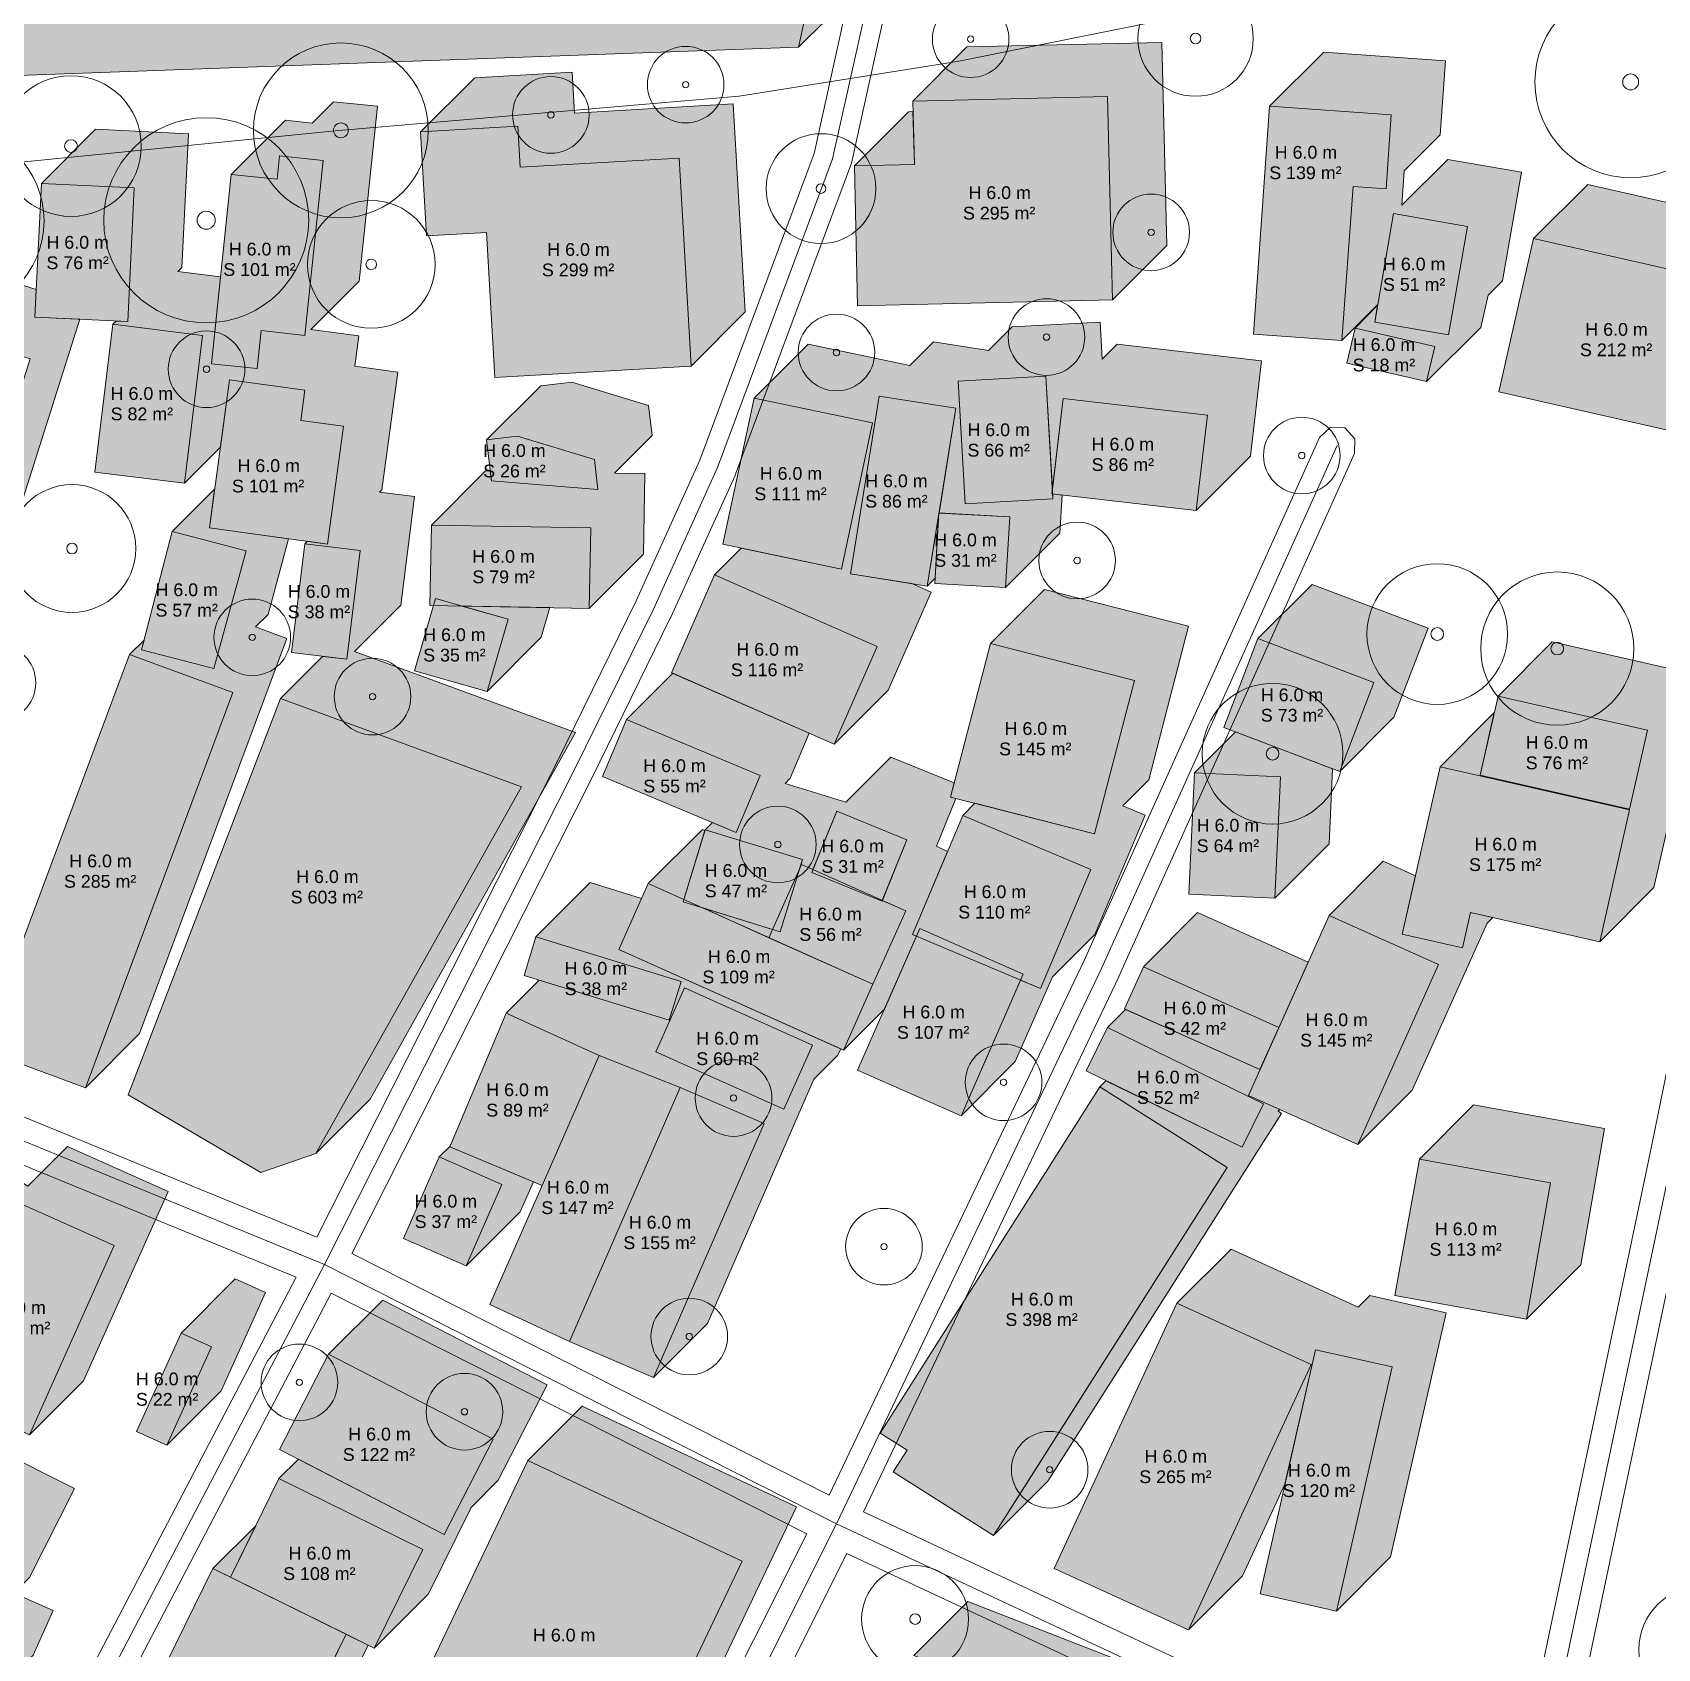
# Model space of a CAD drawing. Header units: metres. Extents: x -4 to 969, y -5 to 964.
# Drawn here: x 601.1 to 728.4, y 128.4 to 255 of the extents above; entities that cross this region are included whole.
import ezdxf

# ---------------------------------------------------------------- set-up
doc = ezdxf.new("R2010")
doc.units = ezdxf.units.M
doc.header["$MEASUREMENT"] = 0
for name, color, linetype, lineweight, true_color in [('TPX_BUILDING_AREAS_TEXT', 7, 'CONTINUOUS', 0, 0x000000), ('TPX_BUILDING_HEIGHTS_TEXT', 7, 'CONTINUOUS', 0, 0x000000), ('TPX_BUILDINGS', 7, 'CONTINUOUS', 0, 0x000000), ('TPX_BUILDINGS_HATCH', 7, 'CONTINUOUS', 0, 0xf0f0f0), ('TPX_BUILDINGS_SHADOWS_HATCH', 7, 'CONTINUOUS', 0, 0x000000), ('TPX_BUILDINGS_SHADOWS_OUTLINES', 7, 'CONTINUOUS', 0, 0x000000), ('TPX_ROADS_AXES', 7, 'CONTINUOUS', 0, 0x323232), ('TPX_ROADS_CONTOURS', 7, 'CONTINUOUS', 0, 0x646464), ('TPX_VEGETATION_TREES_INDIVIDUAL', 7, 'CONTINUOUS', 0, 0x136734), ('TPX_WATERWAYS', 7, 'CONTINUOUS', 0, 0x7aafdf)]:
    doc.layers.add(name, color=color, linetype=linetype, lineweight=lineweight, true_color=true_color)
doc.styles.add('TPX_TEXTE', font='arial.ttf')

# ---------------------------------------------------------------- blocks, each defined once
blk = doc.blocks.new('TREETR007_CR080')
at = {"layer": 'TPX_VEGETATION_TREES_INDIVIDUAL'}
for radius in [8.03, 0.708]:
    blk.add_circle((0, 0, 0.04), radius, dxfattribs=at)
blk = doc.blocks.new('TREETR003_CR030')
at = {"layer": 'TPX_VEGETATION_TREES_INDIVIDUAL'}
for radius in [3, 0.25]:
    blk.add_circle((0, 0, 0.04), radius, dxfattribs=at)
blk = doc.blocks.new('TREETR004_CR043')
at = {"layer": 'TPX_VEGETATION_TREES_INDIVIDUAL'}
for radius in [4.3, 0.375]:
    blk.add_circle((0, 0, 0.04), radius, dxfattribs=at)
blk = doc.blocks.new('TREETR006_CR075')
at = {"layer": 'TPX_VEGETATION_TREES_INDIVIDUAL'}
for radius in [7.5, 0.625]:
    blk.add_circle((0, 0, 0.04), radius, dxfattribs=at)
blk = doc.blocks.new('TREETR005_CR060')
at = {"layer": 'TPX_VEGETATION_TREES_INDIVIDUAL'}
for radius in [6, 0.5]:
    blk.add_circle((0, 0, 0.04), radius, dxfattribs=at)
blk = doc.blocks.new('TREETR006_CR073')
at = {"layer": 'TPX_VEGETATION_TREES_INDIVIDUAL'}
for radius in [7.28, 0.625]:
    blk.add_circle((0, 0, 0.04), radius, dxfattribs=at)
blk = doc.blocks.new('TREETR006_CR069')
at = {"layer": 'TPX_VEGETATION_TREES_INDIVIDUAL'}
for radius in [6.85, 0.583]:
    blk.add_circle((0, 0, 0.04), radius, dxfattribs=at)
blk = doc.blocks.new('TREETR006_CR050')
at = {"layer": 'TPX_VEGETATION_TREES_INDIVIDUAL'}
for radius in [5, 0.625]:
    blk.add_circle((0, 0, 0.04), radius, dxfattribs=at)
blk = doc.blocks.new('TREETR004_CR042')
at = {"layer": 'TPX_VEGETATION_TREES_INDIVIDUAL'}
for radius in [4.19, 0.417]:
    blk.add_circle((0, 0, 0.04), radius, dxfattribs=at)
blk = doc.blocks.new('TREETR005_CR055')
at = {"layer": 'TPX_VEGETATION_TREES_INDIVIDUAL'}
for radius in [5.51, 0.5]:
    blk.add_circle((0, 0, 0.04), radius, dxfattribs=at)
blk = doc.blocks.new('TREETR004_CR050')
at = {"layer": 'TPX_VEGETATION_TREES_INDIVIDUAL'}
for radius in [5, 0.417]:
    blk.add_circle((0, 0, 0.04), radius, dxfattribs=at)
blk = doc.blocks.new('TREETR004_CR045')
at = {"layer": 'TPX_VEGETATION_TREES_INDIVIDUAL'}
for radius in [4.52, 0.417]:
    blk.add_circle((0, 0, 0.04), radius, dxfattribs=at)

msp = doc.modelspace()

# ---------------------------------------------------------------- hatches: boundary and pattern name
at = {"layer": 'TPX_BUILDINGS_HATCH'}
for points in [[(596.68, 274.5), (596.4, 251.47), (661.14, 253.81), (664.6, 269.56), (625.21, 272.93), (596.68, 274.5)], [(670.21, 244.63), (665.51, 244.52), (665.77, 233.55), (685.73, 234.03), (685.35, 249.95), (670.08, 249.59), (670.21, 244.63)], [(698.04, 249.19), (696.77, 231.35), (703.7, 230.85), (704.57, 242.89), (707.16, 242.71), (707.57, 248.51), (698.04, 249.19)], [(639.15, 247.62), (631.53, 247.18), (632.01, 239.03), (636.69, 239.3), (637.36, 227.95), (652.73, 228.84), (651.79, 245.13), (639.34, 244.41), (639.15, 247.62)], [(616.69, 243.85), (615.16, 229.02), (618.74, 228.65), (619.05, 231.62), (622.48, 231.24), (623.91, 244.94), (620.47, 245.3), (620.29, 243.47), (616.69, 243.85)], [(601.84, 243.15), (601.31, 232.67), (608.59, 232.32), (609.11, 242.79), (601.84, 243.15)], [(707.75, 240.78), (706.27, 232.28), (712.04, 231.28), (713.53, 239.78), (707.75, 240.78)], [(718.71, 238.82), (715.99, 226.81), (732.78, 223), (735.5, 235.01), (718.71, 238.82)], [(607.43, 232.11), (606.03, 220.53), (613.05, 219.68), (614.44, 231.23), (607.43, 232.11)], [(704.73, 231.82), (704.09, 229.07), (710.32, 227.62), (710.97, 230.37), (704.73, 231.82)], [(680.52, 228.04), (673.63, 227.66), (674.18, 218.05), (681.07, 218.44), (680.52, 228.04)], [(616.57, 227.76), (614.99, 216.17), (624.25, 214.9), (625.5, 224.13), (622.15, 224.58), (622.47, 226.96), (616.57, 227.76)], [(657.66, 226.32), (655.22, 214.88), (664.5, 212.93), (666.94, 224.38), (657.66, 226.32)], [(667.46, 226.49), (665.21, 212.56), (671.22, 211.6), (673.47, 225.53), (667.46, 226.49)], [(681.86, 226.31), (680.98, 218.83), (692.28, 217.52), (693.16, 225), (681.86, 226.31)], [(639.12, 223.35), (636.7, 223.05), (637.09, 219.85), (645.43, 219.16), (645.15, 221.52), (639.12, 223.35)], [(632.38, 216.39), (632.26, 210.09), (644.75, 209.86), (644.86, 216.17), (632.38, 216.39)], [(672.12, 217.34), (671.81, 211.82), (677.36, 211.5), (677.69, 217.02), (672.12, 217.34)], [(612.07, 215.87), (609.67, 206.61), (615.35, 205.14), (617.86, 214.38), (612.07, 215.87)], [(622.47, 214.92), (621.41, 206.4), (625.75, 205.87), (626.81, 214.39), (622.47, 214.92)], [(654.55, 212.49), (651.19, 204.82), (663.93, 199.22), (667.29, 206.88), (654.55, 212.49)], [(632.69, 210.63), (631.05, 204.98), (636.75, 203.36), (638.39, 209.01), (632.69, 210.63)], [(697.12, 207.5), (694.45, 200.52), (703.53, 197.09), (706.21, 204.06), (697.12, 207.5)], [(608.73, 206.24), (597.16, 175.31), (605.28, 172.32), (616.83, 203.26), (608.73, 206.24)], [(676.17, 207.11), (673.05, 195.08), (684.33, 192.19), (687.45, 204.22), (676.17, 207.11)], [(620.57, 202.8), (608.64, 171.77), (619.01, 165.67), (623.34, 167.17), (639.44, 195.89), (620.57, 202.8)], [(715.94, 202.98), (714.53, 196.79), (726.22, 194.13), (727.63, 200.33), (715.94, 202.98)], [(647.66, 201.15), (645.78, 196.69), (656.25, 192.32), (658.13, 196.77), (647.66, 201.15)], [(711.4, 197.45), (708.42, 184.35), (713.14, 183.28), (713.77, 186.05), (723.9, 183.75), (726.23, 194.08), (711.4, 197.45)], [(692.16, 196.97), (691.71, 187.48), (698.45, 187.17), (698.89, 196.67), (692.16, 196.97)], [(664.13, 193.97), (662.17, 189.18), (667.68, 186.94), (669.62, 191.73), (664.13, 193.97)], [(674, 193.65), (670.06, 184.31), (680.1, 180.08), (684.04, 189.41), (674, 193.65)], [(653.83, 192.52), (652.09, 186.87), (659.7, 184.54), (661.44, 190.19), (653.83, 192.52)], [(661.38, 189.81), (658.81, 184.07), (666.97, 180.42), (669.54, 186.16), (661.38, 189.81)], [(649.36, 188.31), (647.06, 183.15), (664.67, 175.27), (666.97, 180.42), (649.36, 188.31)], [(670.64, 184.78), (665.76, 173.68), (673.87, 170.12), (678.74, 181.22), (670.64, 184.78)], [(702.69, 185.81), (696.38, 171.71), (704.96, 167.88), (711.28, 181.96), (702.69, 185.81)], [(640.57, 184.14), (639.64, 181.1), (651.01, 177.6), (651.95, 180.64), (640.57, 184.14)], [(688.16, 181.79), (686.68, 178.49), (697.28, 173.74), (698.76, 177.04), (688.16, 181.79)], [(652.21, 180.14), (649.97, 175.12), (659.99, 170.64), (662.24, 175.65), (652.21, 180.14)], [(638.25, 178.16), (633.82, 167.7), (641.06, 164.66), (645.52, 174.84), (638.25, 178.16)], [(685.35, 177.04), (683.67, 173.63), (695.9, 167.65), (697.57, 171.06), (685.35, 177.04)], [(641.06, 164.66), (636.97, 155.33), (643.2, 152.44), (651.86, 172.34), (645.52, 174.84), (641.06, 164.66)], [(651.86, 172.34), (643.2, 152.44), (649.77, 149.62), (658.44, 169.52), (651.86, 172.34)], [(684.75, 172.4), (667.52, 145.27), (669.64, 143.93), (668.56, 142.24), (676.42, 137.25), (694.72, 166.07), (684.75, 172.4)], [(632.99, 166.9), (630.19, 160.52), (635.1, 158.37), (637.9, 164.74), (632.99, 166.9)], [(709.77, 166.73), (707.85, 156.05), (718.16, 154.2), (720.04, 164.88), (709.77, 166.73)], [(599.65, 163.48), (593.01, 148.65), (600.89, 145.12), (607.52, 159.95), (599.65, 163.48)], [(690.77, 155.44), (681.15, 134.67), (691.68, 129.86), (701.3, 150.64), (690.77, 155.44)], [(612.77, 153.1), (609.29, 145.4), (611.67, 144.33), (615.15, 152.03), (612.77, 153.1)], [(701.64, 151.8), (697.29, 132.67), (703.27, 131.33), (707.63, 150.45), (701.64, 151.8)], [(624.32, 151.45), (620.47, 143.99), (633.37, 137.33), (637.22, 144.8), (624.32, 151.45)], [(639.94, 143.13), (629.9, 122.06), (646.68, 114.17), (656.73, 135.24), (639.94, 143.13)], [(620.44, 141.7), (616.64, 133.98), (627.9, 128.43), (631.7, 136.14), (620.44, 141.7)], [(615.27, 134.65), (609.45, 122.81), (619.87, 117.68), (625.71, 129.51), (615.27, 134.65)]]:
    msp.add_hatch(color=256, dxfattribs=at).paths.add_polyline_path(points)
at = {"layer": 'TPX_BUILDINGS_SHADOWS_HATCH'}
for points in [[(600.92, 278.74), (596.68, 274.5), (625.21, 272.93), (664.6, 269.56), (661.14, 253.81), (665.38, 258.05), (668.84, 273.81), (629.45, 277.18), (600.92, 278.74)], [(674.33, 253.83), (670.08, 249.59), (685.35, 249.95), (685.73, 234.03), (689.98, 238.27), (689.59, 254.19), (674.33, 253.83)], [(702.29, 253.43), (698.04, 249.19), (707.57, 248.51), (707.16, 242.71), (704.57, 242.89), (703.7, 230.85), (706.51, 233.66), (707.75, 240.78), (713.53, 239.78), (712.04, 231.28), (706.27, 232.28), (706.5, 233.6), (704.73, 231.82), (710.97, 230.37), (710.32, 227.62), (714.57, 231.86), (715.17, 234.4), (716.29, 235.52), (717.77, 244.02), (711.99, 245.02), (708.4, 241.43), (708.59, 244.14), (711.4, 246.96), (711.81, 252.75), (702.29, 253.43)], [(635.78, 251.42), (631.53, 247.18), (639.15, 247.62), (639.34, 244.41), (651.79, 245.13), (652.73, 228.84), (656.97, 233.08), (656.03, 249.38), (643.58, 248.65), (643.4, 251.86), (635.78, 251.42)], [(606.08, 247.39), (601.84, 243.15), (609.11, 242.79), (608.59, 232.32), (607.68, 232.36), (607.43, 232.11), (614.44, 231.23), (613.05, 219.68), (615.85, 222.48), (616.57, 227.76), (622.47, 226.96), (622.15, 224.58), (625.5, 224.13), (624.25, 214.9), (622.67, 215.12), (622.47, 214.92), (626.81, 214.39), (625.75, 205.87), (623.86, 206.1), (620.57, 202.8), (639.44, 195.89), (623.34, 167.17), (627.58, 171.41), (643.68, 200.13), (626.36, 206.48), (629.99, 210.11), (631.05, 218.63), (628.32, 218.96), (628.5, 219.14), (629.74, 228.37), (626.39, 228.82), (626.71, 231.2), (622.95, 231.71), (626.72, 235.48), (628.15, 249.19), (624.71, 249.54), (623.04, 247.87), (620.94, 248.09), (616.69, 243.85), (620.29, 243.47), (620.47, 245.3), (623.91, 244.94), (622.48, 231.24), (619.05, 231.62), (618.74, 228.65), (615.16, 229.02), (615.86, 235.83), (612.52, 236.25), (612.83, 236.56), (613.35, 247.03), (606.08, 247.39)], [(669.75, 248.76), (665.51, 244.52), (670.21, 244.63), (670.1, 248.77), (669.75, 248.76)], [(722.96, 243.06), (718.71, 238.82), (735.5, 235.01), (732.78, 223), (737.02, 227.25), (739.74, 239.25), (722.96, 243.06)], [(582.2, 240.86), (577.96, 236.62), (600.96, 229.41), (587.07, 185.65), (591.31, 189.89), (604.84, 232.5), (601.31, 232.67), (601.42, 234.84), (582.2, 240.86)], [(656.64, 214.58), (654.55, 212.49), (667.29, 206.88), (663.93, 199.22), (668.17, 203.46), (671.53, 211.13), (670.01, 211.8), (665.21, 212.56), (667.46, 226.49), (673.47, 225.53), (672.15, 217.33), (677.69, 217.02), (677.36, 211.5), (681.61, 215.74), (681.78, 218.74), (681.05, 218.82), (681.07, 218.44), (674.18, 218.05), (673.63, 227.66), (680.52, 228.04), (681.02, 219.21), (681.86, 226.31), (693.16, 225), (692.28, 217.52), (696.53, 221.77), (697.4, 229.25), (686.1, 230.55), (684.93, 229.38), (684.76, 232.28), (677.87, 231.9), (676.02, 230.05), (671.7, 230.73), (669.86, 228.89), (661.9, 230.56), (657.66, 226.32), (666.94, 224.38), (664.5, 212.93), (656.64, 214.58)], [(636.62, 220.64), (632.38, 216.39), (644.86, 216.17), (644.75, 209.86), (648.99, 214.1), (649.1, 220.42), (646.73, 220.46), (649.67, 223.4), (649.39, 225.76), (643.37, 227.59), (640.95, 227.29), (636.7, 223.05), (639.12, 223.35), (645.15, 221.52), (645.43, 219.16), (637.09, 219.85), (636.99, 220.63), (636.62, 220.64)], [(607.18, 177.42), (605.28, 172.32), (609.52, 176.56), (621.07, 207.5), (618.61, 208.41), (619.59, 209.39), (621.2, 215.32), (614.99, 216.17), (615.4, 219.2), (612.07, 215.87), (617.86, 214.38), (615.35, 205.14), (609.67, 206.61), (609.87, 207.38), (608.73, 206.24), (616.83, 203.26), (607.18, 177.42)], [(672, 216.4), (671.22, 211.6), (671.83, 212.22), (672.11, 217.13), (672, 216.4)], [(676.12, 175.24), (673.87, 170.12), (678.11, 174.37), (681.03, 181.01), (684.35, 184.32), (688.28, 193.66), (686.53, 194.4), (688.57, 196.43), (691.69, 208.46), (680.41, 211.35), (676.17, 207.11), (687.45, 204.22), (684.33, 192.19), (674.94, 194.6), (674, 193.65), (684.04, 189.41), (680.1, 180.08), (678.53, 180.74), (676.12, 175.24)], [(701.36, 211.74), (697.12, 207.5), (706.21, 204.06), (703.53, 197.09), (707.78, 201.33), (710.45, 208.31), (701.36, 211.74)], [(635.53, 210.03), (634.76, 210.04), (638.39, 209.01), (636.75, 203.36), (640.99, 207.6), (641.66, 209.92), (635.53, 210.03)], [(715.64, 201.7), (711.4, 197.45), (726.23, 194.08), (723.9, 183.75), (728.14, 188), (730.48, 198.32), (730.42, 198.33), (730.46, 198.38), (731.87, 204.57), (720.18, 207.23), (715.94, 202.98), (727.63, 200.33), (726.22, 194.13), (714.53, 196.79), (715.64, 201.7), (715.64, 201.7)], [(651.29, 204.78), (647.66, 201.15), (658.13, 196.77), (656.25, 192.32), (654.4, 193.09), (653.83, 192.52), (661.44, 190.19), (661.19, 189.37), (661.38, 189.81), (662.27, 189.42), (664.13, 193.97), (669.62, 191.73), (667.7, 186.98), (669.54, 186.16), (666.97, 180.42), (664.67, 175.27), (667.87, 178.48), (670.38, 184.18), (670.06, 184.31), (672.81, 190.83), (671.94, 191.23), (673.46, 194.97), (673.05, 195.08), (673.34, 196.19), (668.37, 198.21), (664.85, 194.69), (660.08, 196.15), (660.49, 196.56), (661.98, 200.08), (651.29, 204.78)], [(695.36, 200.18), (692.16, 196.97), (698.89, 196.67), (698.45, 187.17), (702.69, 191.41), (702.97, 197.3), (695.36, 200.18)], [(653.61, 192.55), (649.36, 188.31), (652.15, 187.06), (653.81, 192.46), (653.61, 192.55)], [(706.93, 190.05), (702.69, 185.81), (711.28, 181.96), (704.96, 167.88), (709.21, 172.12), (715.07, 185.21), (715.52, 185.65), (713.77, 186.05), (713.14, 183.28), (708.42, 184.35), (709.46, 188.92), (706.93, 190.05)], [(659.1, 184.72), (653.63, 186.4), (658.82, 184.07), (659.1, 184.72)], [(679.56, 142.2), (676.42, 137.25), (680.67, 141.5), (698.96, 170.31), (698.71, 170.47), (698.85, 170.61), (696.38, 171.71), (701.05, 182.15), (692.4, 186.03), (688.16, 181.79), (698.76, 177.04), (697.28, 173.74), (686.75, 178.45), (685.35, 177.04), (697.57, 171.06), (695.9, 167.65), (685.22, 172.87), (684.75, 172.4), (694.72, 166.07), (679.56, 142.2)], [(580.52, 173.84), (576.28, 169.59), (593.96, 161.59), (591.77, 156.74), (592.32, 156.5), (595.38, 161.13), (597.86, 159.49), (599.65, 163.48), (607.52, 159.95), (600.89, 145.12), (605.13, 149.37), (611.77, 164.19), (603.89, 167.72), (600.78, 164.61), (599.62, 165.37), (596.66, 162.42), (598.2, 165.84), (580.52, 173.84)], [(714.02, 170.97), (709.77, 166.73), (720.04, 164.88), (718.16, 154.2), (722.41, 158.45), (724.28, 169.12), (714.02, 170.97)], [(633.84, 167.75), (632.99, 166.9), (637.9, 164.74), (635.1, 158.37), (639.34, 162.61), (640.37, 164.95), (633.82, 167.7), (633.84, 167.75)], [(695.02, 159.68), (690.77, 155.44), (701.3, 150.64), (691.68, 129.86), (695.92, 134.1), (699.24, 141.28), (701.64, 151.8), (707.63, 150.45), (703.27, 131.33), (707.51, 135.57), (711.87, 154.69), (705.88, 156.04), (704.98, 155.14), (695.02, 159.68)], [(613.98, 149.45), (611.67, 144.33), (615.92, 148.57), (619.39, 156.27), (617.01, 157.34), (612.77, 153.1), (615.15, 152.03), (613.98, 149.45)], [(621.96, 143.22), (620.44, 141.7), (631.7, 136.14), (627.9, 128.43), (632.15, 132.67), (635.49, 139.45), (637.61, 141.57), (641.46, 149.04), (628.57, 155.69), (624.32, 151.45), (637.22, 144.8), (633.37, 137.33), (621.96, 143.22)], [(635.47, 119.45), (635.35, 119.34), (640.71, 116.7), (645.72, 114.23), (642.04, 106.76), (646.28, 111), (648.96, 116.45), (650.92, 118.41), (660.97, 139.48), (644.18, 147.38), (639.94, 143.13), (656.73, 135.24), (646.68, 114.17), (635.47, 119.45)], [(589.42, 144.92), (585.17, 140.68), (592.67, 136.94), (594.08, 139.73), (600.18, 136.7), (596.65, 129.71), (591.74, 132.15), (587.52, 127.94), (590.13, 126.76), (591.66, 130.19), (598.5, 127.13), (596.94, 123.63), (601.18, 127.87), (602.75, 131.37), (599.68, 132.74), (600.89, 133.95), (604.42, 140.94), (598.32, 143.97), (595.99, 141.64), (589.42, 144.92)], [(618.62, 138), (615.27, 134.65), (619.59, 132.53), (616.64, 133.98), (618.62, 138)], [(674.41, 132.09), (670.17, 127.85), (687.87, 120.94), (677.4, 106.33), (681.64, 110.57), (692.11, 125.19), (674.41, 132.09)], [(622.39, 122.77), (619.87, 117.68), (624.12, 121.92), (627.44, 128.66), (625.71, 129.51), (622.39, 122.77)]]:
    msp.add_hatch(color=256, dxfattribs=at).paths.add_polyline_path(points)
h = msp.add_hatch(color=256, dxfattribs=at)
h.paths.add_polyline_path([(640.82, 180.73), (638.25, 178.16), (645.52, 174.84), (651.86, 172.34), (658.44, 169.52), (649.77, 149.62), (654.01, 153.86), (662.35, 172.99), (664.23, 174.88), (664.45, 175.37), (647.06, 183.15), (648.84, 187.14), (644.81, 188.38), (640.57, 184.14), (651.95, 180.64), (651.01, 177.6), (640.82, 180.73)])
h.paths.add_polyline_path([(649.97, 175.12), (652.21, 180.14), (662.24, 175.65), (659.99, 170.64), (649.97, 175.12)], flags=16)

# ---------------------------------------------------------------- linework, layer by layer
at = {"layer": 'TPX_BUILDINGS', "elevation": 0.04}
for points in [[(596.68, 274.5), (596.4, 251.47), (661.14, 253.81), (664.6, 269.56), (625.21, 272.93)], [(670.21, 244.63), (665.51, 244.52), (665.77, 233.55), (685.73, 234.03), (685.35, 249.95), (670.08, 249.59)], [(698.04, 249.19), (696.77, 231.35), (703.7, 230.85), (704.57, 242.89), (707.16, 242.71), (707.57, 248.51)], [(639.15, 247.62), (631.53, 247.18), (632.01, 239.03), (636.69, 239.3), (637.36, 227.95), (652.73, 228.84), (651.79, 245.13), (639.34, 244.41)], [(616.69, 243.85), (615.16, 229.02), (618.74, 228.65), (619.05, 231.62), (622.48, 231.24), (623.91, 244.94), (620.47, 245.3), (620.29, 243.47)], [(601.84, 243.15), (601.31, 232.67), (608.59, 232.32), (609.11, 242.79)], [(707.75, 240.78), (706.27, 232.28), (712.04, 231.28), (713.53, 239.78)], [(718.71, 238.82), (715.99, 226.81), (732.78, 223), (735.5, 235.01)], [(607.43, 232.11), (606.03, 220.53), (613.05, 219.68), (614.44, 231.23)], [(704.73, 231.82), (704.09, 229.07), (710.32, 227.62), (710.97, 230.37)], [(680.52, 228.04), (673.63, 227.66), (674.18, 218.05), (681.07, 218.44)], [(616.57, 227.76), (614.99, 216.17), (624.25, 214.9), (625.5, 224.13), (622.15, 224.58), (622.47, 226.96)], [(657.66, 226.32), (655.22, 214.88), (664.5, 212.93), (666.94, 224.38)], [(667.46, 226.49), (665.21, 212.56), (671.22, 211.6), (673.47, 225.53)], [(681.86, 226.31), (680.98, 218.83), (692.28, 217.52), (693.16, 225)], [(639.12, 223.35), (636.7, 223.05), (637.09, 219.85), (645.43, 219.16), (645.15, 221.52)], [(632.38, 216.39), (632.26, 210.09), (644.75, 209.86), (644.86, 216.17)], [(672.12, 217.34), (671.81, 211.82), (677.36, 211.5), (677.69, 217.02)], [(612.07, 215.87), (609.67, 206.61), (615.35, 205.14), (617.86, 214.38)], [(622.47, 214.92), (621.41, 206.4), (625.75, 205.87), (626.81, 214.39)], [(654.55, 212.49), (651.19, 204.82), (663.93, 199.22), (667.29, 206.88)], [(632.69, 210.63), (631.05, 204.98), (636.75, 203.36), (638.39, 209.01)], [(697.12, 207.5), (694.45, 200.52), (703.53, 197.09), (706.21, 204.06)], [(608.73, 206.24), (597.16, 175.31), (605.28, 172.32), (616.83, 203.26)], [(676.17, 207.11), (673.05, 195.08), (684.33, 192.19), (687.45, 204.22)], [(620.57, 202.8), (608.64, 171.77), (619.01, 165.67), (623.34, 167.17), (639.44, 195.89)], [(715.94, 202.98), (714.53, 196.79), (726.22, 194.13), (727.63, 200.33)], [(647.66, 201.15), (645.78, 196.69), (656.25, 192.32), (658.13, 196.77)], [(711.4, 197.45), (708.42, 184.35), (713.14, 183.28), (713.77, 186.05), (723.9, 183.75), (726.23, 194.08)], [(692.16, 196.97), (691.71, 187.48), (698.45, 187.17), (698.89, 196.67)], [(664.13, 193.97), (662.17, 189.18), (667.68, 186.94), (669.62, 191.73)], [(674, 193.65), (670.06, 184.31), (680.1, 180.08), (684.04, 189.41)], [(653.83, 192.52), (652.09, 186.87), (659.7, 184.54), (661.44, 190.19)], [(661.38, 189.81), (658.81, 184.07), (666.97, 180.42), (669.54, 186.16)], [(649.36, 188.31), (647.06, 183.15), (664.67, 175.27), (666.97, 180.42)], [(670.64, 184.78), (665.76, 173.68), (673.87, 170.12), (678.74, 181.22)], [(702.69, 185.81), (696.38, 171.71), (704.96, 167.88), (711.28, 181.96)], [(640.57, 184.14), (639.64, 181.1), (651.01, 177.6), (651.95, 180.64)], [(688.16, 181.79), (686.68, 178.49), (697.28, 173.74), (698.76, 177.04)], [(652.21, 180.14), (649.97, 175.12), (659.99, 170.64), (662.24, 175.65)], [(638.25, 178.16), (633.82, 167.7), (641.06, 164.66), (645.52, 174.84)], [(685.35, 177.04), (683.67, 173.63), (695.9, 167.65), (697.57, 171.06)], [(641.06, 164.66), (636.97, 155.33), (643.2, 152.44), (651.86, 172.34), (645.52, 174.84)], [(651.86, 172.34), (643.2, 152.44), (649.77, 149.62), (658.44, 169.52)], [(684.75, 172.4), (667.52, 145.27), (669.64, 143.93), (668.56, 142.24), (676.42, 137.25), (694.72, 166.07)], [(632.99, 166.9), (630.19, 160.52), (635.1, 158.37), (637.9, 164.74)], [(709.77, 166.73), (707.85, 156.05), (718.16, 154.2), (720.04, 164.88)], [(599.65, 163.48), (593.01, 148.65), (600.89, 145.12), (607.52, 159.95)], [(690.77, 155.44), (681.15, 134.67), (691.68, 129.86), (701.3, 150.64)], [(612.77, 153.1), (609.29, 145.4), (611.67, 144.33), (615.15, 152.03)], [(701.64, 151.8), (697.29, 132.67), (703.27, 131.33), (707.63, 150.45)], [(624.32, 151.45), (620.47, 143.99), (633.37, 137.33), (637.22, 144.8)], [(639.94, 143.13), (629.9, 122.06), (646.68, 114.17), (656.73, 135.24)], [(620.44, 141.7), (616.64, 133.98), (627.9, 128.43), (631.7, 136.14)], [(615.27, 134.65), (609.45, 122.81), (619.87, 117.68), (625.71, 129.51)]]:
    msp.add_lwpolyline(points, close=True, dxfattribs=at)
at = {"layer": 'TPX_BUILDINGS_SHADOWS_OUTLINES', "elevation": 0.04}
for points in [[(600.92, 278.74), (596.68, 274.5), (625.21, 272.93), (664.6, 269.56), (661.14, 253.81), (665.38, 258.05), (668.84, 273.81), (629.45, 277.18)], [(674.33, 253.83), (670.08, 249.59), (685.35, 249.95), (685.73, 234.03), (689.98, 238.27), (689.59, 254.19)], [(702.29, 253.43), (698.04, 249.19), (707.57, 248.51), (707.16, 242.71), (704.57, 242.89), (703.7, 230.85), (706.51, 233.66), (707.75, 240.78), (713.53, 239.78), (712.04, 231.28), (706.27, 232.28), (706.5, 233.6), (704.73, 231.82), (710.97, 230.37), (710.32, 227.62), (714.57, 231.86), (715.17, 234.4), (716.29, 235.52), (717.77, 244.02), (711.99, 245.02), (708.4, 241.43), (708.59, 244.14), (711.4, 246.96), (711.81, 252.75)], [(635.78, 251.42), (631.53, 247.18), (639.15, 247.62), (639.34, 244.41), (651.79, 245.13), (652.73, 228.84), (656.97, 233.08), (656.03, 249.38), (643.58, 248.65), (643.4, 251.86)], [(606.08, 247.39), (601.84, 243.15), (609.11, 242.79), (608.59, 232.32), (607.68, 232.36), (607.43, 232.11), (614.44, 231.23), (613.05, 219.68), (615.85, 222.48), (616.57, 227.76), (622.47, 226.96), (622.15, 224.58), (625.5, 224.13), (624.25, 214.9), (622.67, 215.12), (622.47, 214.92), (626.81, 214.39), (625.75, 205.87), (623.86, 206.1), (620.57, 202.8), (639.44, 195.89), (623.34, 167.17), (627.58, 171.41), (643.68, 200.13), (626.36, 206.48), (629.99, 210.11), (631.05, 218.63), (628.32, 218.96), (628.5, 219.14), (629.74, 228.37), (626.39, 228.82), (626.71, 231.2), (622.95, 231.71), (626.72, 235.48), (628.15, 249.19), (624.71, 249.54), (623.04, 247.87), (620.94, 248.09), (616.69, 243.85), (620.29, 243.47), (620.47, 245.3), (623.91, 244.94), (622.48, 231.24), (619.05, 231.62), (618.74, 228.65), (615.16, 229.02), (615.86, 235.83), (612.52, 236.25), (612.83, 236.56), (613.35, 247.03)], [(669.75, 248.76), (665.51, 244.52), (670.21, 244.63), (670.1, 248.77)], [(722.96, 243.06), (718.71, 238.82), (735.5, 235.01), (732.78, 223), (737.02, 227.25), (739.74, 239.25)], [(582.2, 240.86), (577.96, 236.62), (600.96, 229.41), (587.07, 185.65), (591.31, 189.89), (604.84, 232.5), (601.31, 232.67), (601.42, 234.84)], [(656.64, 214.58), (654.55, 212.49), (667.29, 206.88), (663.93, 199.22), (668.17, 203.46), (671.53, 211.13), (670.01, 211.8), (665.21, 212.56), (667.46, 226.49), (673.47, 225.53), (672.15, 217.33), (677.69, 217.02), (677.36, 211.5), (681.61, 215.74), (681.78, 218.74), (681.05, 218.82), (681.07, 218.44), (674.18, 218.05), (673.63, 227.66), (680.52, 228.04), (681.02, 219.21), (681.86, 226.31), (693.16, 225), (692.28, 217.52), (696.53, 221.77), (697.4, 229.25), (686.1, 230.55), (684.93, 229.38), (684.76, 232.28), (677.87, 231.9), (676.02, 230.05), (671.7, 230.73), (669.86, 228.89), (661.9, 230.56), (657.66, 226.32), (666.94, 224.38), (664.5, 212.93)], [(636.62, 220.64), (632.38, 216.39), (644.86, 216.17), (644.75, 209.86), (648.99, 214.1), (649.1, 220.42), (646.73, 220.46), (649.67, 223.4), (649.39, 225.76), (643.37, 227.59), (640.95, 227.29), (636.7, 223.05), (639.12, 223.35), (645.15, 221.52), (645.43, 219.16), (637.09, 219.85), (636.99, 220.63)], [(607.18, 177.42), (605.28, 172.32), (609.52, 176.56), (621.07, 207.5), (618.61, 208.41), (619.59, 209.39), (621.2, 215.32), (614.99, 216.17), (615.4, 219.2), (612.07, 215.87), (617.86, 214.38), (615.35, 205.14), (609.67, 206.61), (609.87, 207.38), (608.73, 206.24), (616.83, 203.26)], [(672, 216.4), (671.22, 211.6), (671.83, 212.22), (672.11, 217.13)], [(676.12, 175.24), (673.87, 170.12), (678.11, 174.37), (681.03, 181.01), (684.35, 184.32), (688.28, 193.66), (686.53, 194.4), (688.57, 196.43), (691.69, 208.46), (680.41, 211.35), (676.17, 207.11), (687.45, 204.22), (684.33, 192.19), (674.94, 194.6), (674, 193.65), (684.04, 189.41), (680.1, 180.08), (678.53, 180.74)], [(701.36, 211.74), (697.12, 207.5), (706.21, 204.06), (703.53, 197.09), (707.78, 201.33), (710.45, 208.31)], [(635.53, 210.03), (634.76, 210.04), (638.39, 209.01), (636.75, 203.36), (640.99, 207.6), (641.66, 209.92)], [(715.64, 201.7), (711.4, 197.45), (726.23, 194.08), (723.9, 183.75), (728.14, 188), (730.48, 198.32), (730.42, 198.33), (730.46, 198.38), (731.87, 204.57), (720.18, 207.23), (715.94, 202.98), (727.63, 200.33), (726.22, 194.13), (714.53, 196.79), (715.64, 201.7)], [(651.29, 204.78), (647.66, 201.15), (658.13, 196.77), (656.25, 192.32), (654.4, 193.09), (653.83, 192.52), (661.44, 190.19), (661.19, 189.37), (661.38, 189.81), (662.27, 189.42), (664.13, 193.97), (669.62, 191.73), (667.7, 186.98), (669.54, 186.16), (666.97, 180.42), (664.67, 175.27), (667.87, 178.48), (670.38, 184.18), (670.06, 184.31), (672.81, 190.83), (671.94, 191.23), (673.46, 194.97), (673.05, 195.08), (673.34, 196.19), (668.37, 198.21), (664.85, 194.69), (660.08, 196.15), (660.49, 196.56), (661.98, 200.08)], [(695.36, 200.18), (692.16, 196.97), (698.89, 196.67), (698.45, 187.17), (702.69, 191.41), (702.97, 197.3)], [(653.61, 192.55), (649.36, 188.31), (652.15, 187.06), (653.81, 192.46)], [(706.93, 190.05), (702.69, 185.81), (711.28, 181.96), (704.96, 167.88), (709.21, 172.12), (715.07, 185.21), (715.52, 185.65), (713.77, 186.05), (713.14, 183.28), (708.42, 184.35), (709.46, 188.92)], [(640.82, 180.73), (638.25, 178.16), (645.52, 174.84), (651.86, 172.34), (658.44, 169.52), (649.77, 149.62), (654.01, 153.86), (662.35, 172.99), (664.23, 174.88), (664.45, 175.37), (647.06, 183.15), (648.84, 187.14), (644.81, 188.38), (640.57, 184.14), (651.95, 180.64), (651.01, 177.6)], [(659.1, 184.72), (653.63, 186.4), (658.82, 184.07)], [(679.56, 142.2), (676.42, 137.25), (680.67, 141.5), (698.96, 170.31), (698.71, 170.47), (698.85, 170.61), (696.38, 171.71), (701.05, 182.15), (692.4, 186.03), (688.16, 181.79), (698.76, 177.04), (697.28, 173.74), (686.75, 178.45), (685.35, 177.04), (697.57, 171.06), (695.9, 167.65), (685.22, 172.87), (684.75, 172.4), (694.72, 166.07)], [(649.97, 175.12), (652.21, 180.14), (662.24, 175.65), (659.99, 170.64)], [(580.52, 173.84), (576.28, 169.59), (593.96, 161.59), (591.77, 156.74), (592.32, 156.5), (595.38, 161.13), (597.86, 159.49), (599.65, 163.48), (607.52, 159.95), (600.89, 145.12), (605.13, 149.37), (611.77, 164.19), (603.89, 167.72), (600.78, 164.61), (599.62, 165.37), (596.66, 162.42), (598.2, 165.84)], [(714.02, 170.97), (709.77, 166.73), (720.04, 164.88), (718.16, 154.2), (722.41, 158.45), (724.28, 169.12)], [(633.84, 167.75), (632.99, 166.9), (637.9, 164.74), (635.1, 158.37), (639.34, 162.61), (640.37, 164.95), (633.82, 167.7)], [(695.02, 159.68), (690.77, 155.44), (701.3, 150.64), (691.68, 129.86), (695.92, 134.1), (699.24, 141.28), (701.64, 151.8), (707.63, 150.45), (703.27, 131.33), (707.51, 135.57), (711.87, 154.69), (705.88, 156.04), (704.98, 155.14)], [(613.98, 149.45), (611.67, 144.33), (615.92, 148.57), (619.39, 156.27), (617.01, 157.34), (612.77, 153.1), (615.15, 152.03)], [(621.96, 143.22), (620.44, 141.7), (631.7, 136.14), (627.9, 128.43), (632.15, 132.67), (635.49, 139.45), (637.61, 141.57), (641.46, 149.04), (628.57, 155.69), (624.32, 151.45), (637.22, 144.8), (633.37, 137.33)], [(635.47, 119.45), (635.35, 119.34), (640.71, 116.7), (645.72, 114.23), (642.04, 106.76), (646.28, 111), (648.96, 116.45), (650.92, 118.41), (660.97, 139.48), (644.18, 147.38), (639.94, 143.13), (656.73, 135.24), (646.68, 114.17)], [(589.42, 144.92), (585.17, 140.68), (592.67, 136.94), (594.08, 139.73), (600.18, 136.7), (596.65, 129.71), (591.74, 132.15), (587.52, 127.94), (590.13, 126.76), (591.66, 130.19), (598.5, 127.13), (596.94, 123.63), (601.18, 127.87), (602.75, 131.37), (599.68, 132.74), (600.89, 133.95), (604.42, 140.94), (598.32, 143.97), (595.99, 141.64)], [(618.62, 138), (615.27, 134.65), (619.59, 132.53), (616.64, 133.98)], [(674.41, 132.09), (670.17, 127.85), (687.87, 120.94), (677.4, 106.33), (681.64, 110.57), (692.11, 125.19)], [(622.39, 122.77), (619.87, 117.68), (624.12, 121.92), (627.44, 128.66), (625.71, 129.51)]]:
    msp.add_lwpolyline(points, close=True, dxfattribs=at)
at = {"layer": 'TPX_ROADS_AXES', "elevation": 0.03}
for points in [[(624.01, 158.46), (643.6, 197.23), (649.77, 209.8), (654.8, 220.9), (663.81, 245.06), (666.4, 256.77), (669.79, 272.15)], [(718.21, 112.85), (729.43, 166.23), (729.9, 168.5), (743.03, 233.3)], [(664.12, 138.15), (684.87, 181.65), (703.32, 222.62)], [(624.01, 158.46), (574.86, 178.63)], [(578.19, 70.92), (624.01, 158.46)], [(664.12, 138.15), (624.01, 158.46)], [(620.86, 51.86), (664.12, 138.15)], [(718.21, 112.85), (709.86, 116.75), (664.12, 138.15)]]:
    msp.add_lwpolyline(points, dxfattribs=at)
at = {"layer": 'TPX_ROADS_CONTOURS', "elevation": 0.03}
for points in [[(600.58, 348.14), (679.28, 335.95), (668.54, 273.74), (605.04, 278.07), (603.95, 277.7), (603.44, 276.67), (603.81, 275.58), (604.84, 275.07), (667.95, 270.78), (664.93, 257.1), (662.37, 245.48), (653.41, 221.47), (648.42, 210.44), (642.26, 197.9), (623.41, 160.6), (575.52, 180.25)], [(741.31, 233.64), (728.18, 168.85), (727.72, 166.59), (716.95, 115.37), (710.6, 118.33), (666.24, 139.09), (686.23, 181.01), (686.24, 181.04), (704.69, 222), (704.72, 223.15), (703.94, 223.99), (702.79, 224.02), (701.95, 223.24), (683.51, 182.29), (663.54, 140.41), (626.14, 159.34), (644.94, 196.55), (651.12, 209.14), (651.14, 209.18), (656.17, 220.28), (656.21, 220.38), (665.22, 244.53), (665.28, 244.73), (667.86, 256.45)], [(758.33, 1.32), (701.18, 32.41), (702.78, 37.33), (702.81, 37.42), (710.78, 67.51), (710.8, 67.61), (719.92, 112.49), (731.14, 165.87)]]:
    msp.add_lwpolyline(points, dxfattribs=at)
for points in [[(538.89, 91.62), (564.24, 150.33), (575.55, 176.46), (621.8, 157.47), (577.64, 73.12)], [(580.37, 71.86), (624.54, 156.23), (661.78, 137.38), (620.05, 54.14)], [(623.23, 52.69), (664.93, 135.84), (709.12, 115.16), (716.22, 111.84), (707.38, 68.36), (699.44, 38.37), (697.49, 32.4), (692.93, 20.5), (683.77, 24.73)]]:
    msp.add_lwpolyline(points, close=True, dxfattribs=at)
at = {"layer": 'TPX_WATERWAYS', "elevation": 0.01}
msp.add_lwpolyline([(338.25, 207.34), (360.97, 210.46), (368.52, 217.76), (482.92, 231.5), (491.68, 236.64), (500.67, 238.29), (507.48, 239.26), (516.76, 240.35), (555.94, 244.3), (598.13, 244.61), (624.84, 247.26), (656.5, 249.98), (673.56, 252.69), (718.27, 261.69), (736.5, 258.45), (757.39, 255.08), (930.78, 228.54), (966.9, 208.51)], dxfattribs=at)

# ---------------------------------------------------------------- block references
at = {"layer": 'TPX_VEGETATION_TREES_INDIVIDUAL'}
for name, p in [('TREETR004_CR045', (692.24, 254.49, 0.04)), ('TREETR006_CR075', (726.32, 251.09, 0.04)), ('TREETR003_CR030', (674.62, 254.44, 0.04)), ('TREETR006_CR069', (625.29, 247.3, 0.04)), ('TREETR003_CR030', (652.3, 250.88, 0.04)), ('TREETR005_CR055', (604.15, 246.07, 0.04)), ('TREETR003_CR030', (641.74, 248.51, 0.04)), ('TREETR007_CR080', (614.74, 240.26, 0.04)), ('TREETR006_CR073', (594.76, 240.21, 0.04)), ('TREETR004_CR043', (662.9, 242.74, 0.04)), ('TREETR003_CR030', (688.76, 239.31, 0.04)), ('TREETR004_CR050', (627.67, 236.8, 0.04)), ('TREETR003_CR030', (680.56, 231.11, 0.04)), ('TREETR003_CR030', (664.11, 229.9, 0.04)), ('TREETR003_CR030', (614.77, 228.59, 0.04)), ('TREETR003_CR030', (700.56, 221.83, 0.04)), ('TREETR004_CR050', (604.23, 214.55, 0.04)), ('TREETR003_CR030', (682.96, 213.61, 0.04)), ('TREETR005_CR055', (711.17, 207.85, 0.04)), ('TREETR005_CR060', (720.57, 206.71, 0.04)), ('TREETR003_CR030', (618.35, 207.59, 0.04)), ('TREETR003_CR030', (598.39, 204.03, 0.04)), ('TREETR003_CR030', (627.77, 202.95, 0.04)), ('TREETR005_CR055', (698.27, 198.48, 0.04)), ('TREETR003_CR030', (659.52, 191.37, 0.04)), ('TREETR003_CR030', (677.2, 172.74, 0.04)), ('TREETR003_CR030', (656.05, 171.51, 0.04)), ('TREETR003_CR030', (667.83, 159.87, 0.04)), ('TREETR003_CR030', (652.58, 152.83, 0.04)), ('TREETR003_CR030', (622.04, 149.24, 0.04)), ('TREETR003_CR030', (634.97, 146.94, 0.04)), ('TREETR003_CR030', (680.81, 142.4, 0.04)), ('TREETR004_CR042', (670.27, 130.7, 0.04)), ('TREETR006_CR050', (731.96, 128.31, 0.04))]:
    msp.add_blockref(name, p, dxfattribs=at)

# ---------------------------------------------------------------- texts
at = {"layer": 'TPX_BUILDING_AREAS_TEXT', "style": 'TPX_TEXTE'}
for s, p in [('S 139 m²', (698.01, 243.48, 0.05)), ('S 295 m²', (674.02, 240.32, 0.05)), ('S 76 m²', (602.23, 236.43, 0.05)), ('S 101 m²', (616.08, 235.9, 0.05)), ('S 299 m²', (641.04, 235.87, 0.05)), ('S 51 m²', (706.92, 234.73, 0.05)), ('S 212 m²', (722.35, 229.61, 0.05)), ('S 18 m²', (704.55, 228.42, 0.05)), ('S 82 m²', (607.26, 224.59, 0.05)), ('S 66 m²', (674.37, 221.75, 0.05)), ('S 86 m²', (684.1, 220.62, 0.05)), ('S 26 m²', (636.44, 220.12, 0.05)), ('S 101 m²', (616.76, 218.94, 0.05)), ('S 111 m²', (657.68, 218.33, 0.05)), ('S 86 m²', (666.36, 217.75, 0.05)), ('S 31 m²', (671.77, 213.12, 0.05)), ('S 79 m²', (635.59, 211.83, 0.05)), ('S 57 m²', (610.77, 209.22, 0.05)), ('S 38 m²', (621.13, 209.09, 0.05)), ('S 35 m²', (631.74, 205.7, 0.05)), ('S 116 m²', (655.84, 204.55, 0.05)), ('S 73 m²', (697.35, 200.99, 0.05)), ('S 145 m²', (676.85, 198.35, 0.05)), ('S 76 m²', (718.1, 197.26, 0.05)), ('S 55 m²', (648.98, 195.44, 0.05)), ('S 64 m²', (692.33, 190.77, 0.05)), ('S 31 m²', (662.93, 189.15, 0.05)), ('S 175 m²', (713.66, 189.29, 0.05)), ('S 285 m²', (603.6, 187.98, 0.05)), ('S 603 m²', (621.36, 186.75, 0.05)), ('S 47 m²', (653.79, 187.23, 0.05)), ('S 110 m²', (673.65, 185.57, 0.05)), ('S 56 m²', (661.2, 183.82, 0.05)), ('S 109 m²', (653.61, 180.49, 0.05)), ('S 38 m²', (642.82, 179.57, 0.05)), ('S 107 m²', (668.85, 176.15, 0.05)), ('S 42 m²', (689.74, 176.46, 0.05)), ('S 145 m²', (700.43, 175.54, 0.05)), ('S 60 m²', (653.13, 174.09, 0.05)), ('S 52 m²', (687.65, 171.05, 0.05)), ('S 89 m²', (636.68, 170.06, 0.05)), ('S 147 m²', (640.99, 162.42, 0.05)), ('S 37 m²', (631.07, 161.33, 0.05)), ('S 155 m²', (647.42, 159.68, 0.05)), ('S 113 m²', (710.56, 159.16, 0.05)), ('S 140 m²', (596.87, 153, 0.05)), ('S 398 m²', (677.34, 153.66, 0.05)), ('S 22 m²', (609.24, 147.41, 0.05)), ('S 122 m²', (625.44, 143.09, 0.05)), ('S 265 m²', (687.83, 141.35, 0.05)), ('S 120 m²', (699.06, 140.26, 0.05)), ('S 108 m²', (620.77, 133.76, 0.05))]:
    msp.add_text(s, height=1, dxfattribs=at).set_placement(p)
at = {"layer": 'TPX_BUILDING_HEIGHTS_TEXT', "style": 'TPX_TEXTE'}
for p in [(698.44, 245.08, 0.05), (674.45, 241.92, 0.05), (602.23, 238.03, 0.05), (616.51, 237.5, 0.05), (641.46, 237.47, 0.05), (706.92, 236.33, 0.05), (722.77, 231.21, 0.05), (704.55, 230.02, 0.05), (607.26, 226.19, 0.05), (674.37, 223.35, 0.05), (684.1, 222.22, 0.05), (617.19, 220.54, 0.05), (636.44, 221.72, 0.05), (658.1, 219.93, 0.05), (666.36, 219.35, 0.05), (671.77, 214.72, 0.05), (635.59, 213.43, 0.05), (610.77, 210.82, 0.05), (621.13, 210.69, 0.05), (631.74, 207.3, 0.05), (656.27, 206.15, 0.05), (697.35, 202.59, 0.05), (677.28, 199.95, 0.05), (718.1, 198.86, 0.05), (648.98, 197.04, 0.05), (692.33, 192.37, 0.05), (662.93, 190.75, 0.05), (714.08, 190.89, 0.05), (604.02, 189.58, 0.05), (653.79, 188.83, 0.05), (621.79, 188.35, 0.05), (674.08, 187.17, 0.05), (661.2, 185.42, 0.05), (642.82, 181.17, 0.05), (654.04, 182.09, 0.05), (669.28, 177.75, 0.05), (689.74, 178.06, 0.05), (700.85, 177.14, 0.05), (653.13, 175.69, 0.05), (687.65, 172.65, 0.05), (636.68, 171.66, 0.05), (641.42, 164.02, 0.05), (631.07, 162.93, 0.05), (647.84, 161.28, 0.05), (710.98, 160.76, 0.05), (597.29, 154.6, 0.05), (677.77, 155.26, 0.05), (609.24, 149.01, 0.05), (625.87, 144.69, 0.05), (688.25, 142.95, 0.05), (699.48, 141.86, 0.05), (621.2, 135.36, 0.05), (640.34, 128.95, 0.05)]:
    msp.add_text('H 6.0 m', height=1, dxfattribs=at).set_placement(p)

doc.saveas('drawing.dxf')
